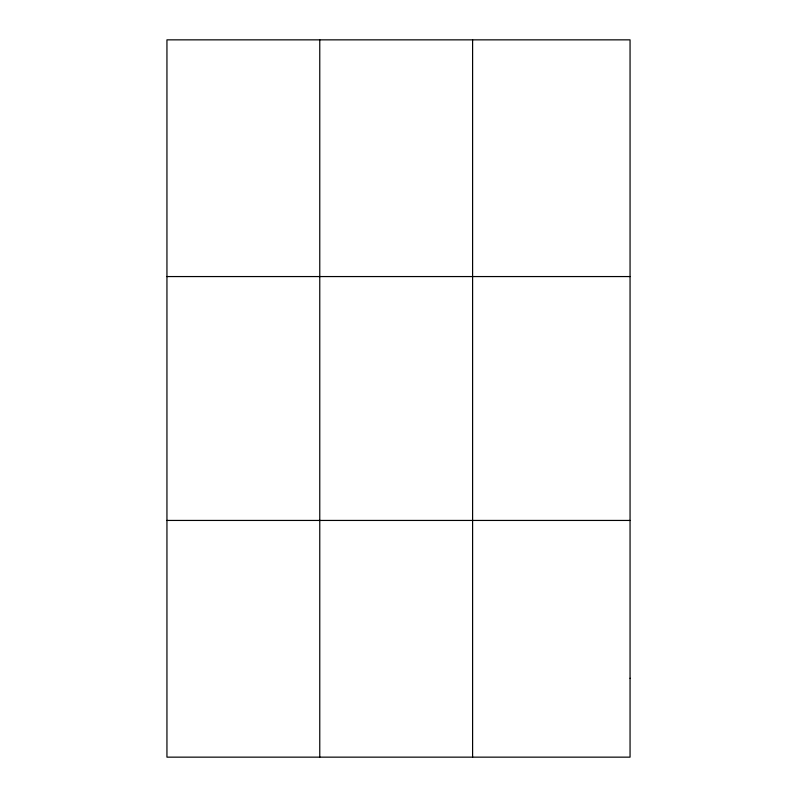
<?xml version="1.0" encoding="UTF-8"?>
<svg xmlns="http://www.w3.org/2000/svg" width="797" height="797" viewBox="0 0 797 797"><rect width="100%" height="100%" fill="white"/><g stroke="black" fill="none" stroke-linecap="round" stroke-linejoin="round"><path stroke-width="1.2" d="M319.766 39.85L319.766 757.15M472.601 39.85L472.601 757.15M166.942 276.559L630.058 276.559M166.942 520.441L630.058 520.441M630.058 678.247L630.058 757.15L166.942 757.15L166.942 39.85L630.058 39.85L630.058 678.247"/></g></svg>
